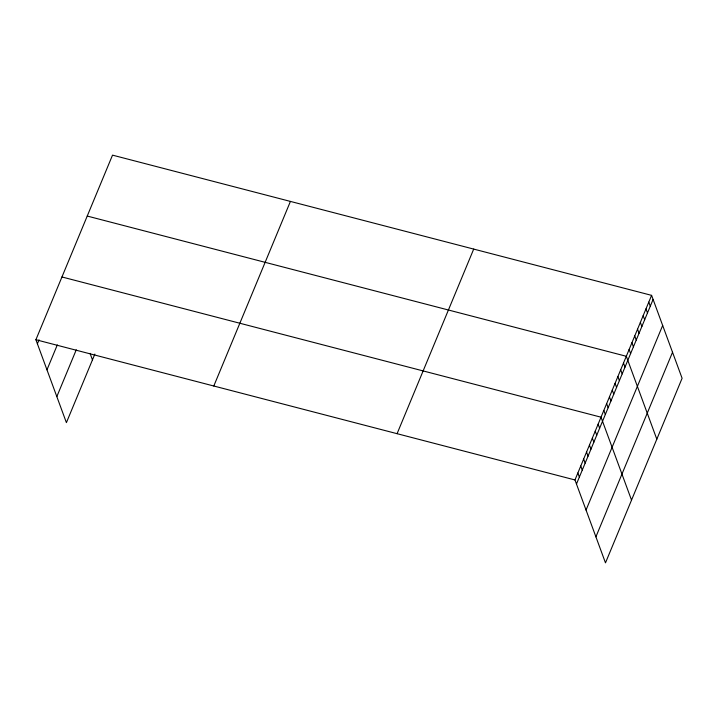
<?xml version="1.0" encoding="UTF-8"?>
<svg xmlns="http://www.w3.org/2000/svg" width="718" height="718" viewBox="0 0 718 718"><rect width="100%" height="100%" fill="white"/><g stroke="black" fill="none" stroke-linecap="round" stroke-linejoin="round"><path stroke-width="1.08" d="M94.866 354.073L66.406 422.642L35.9 339.731L112.52 155.142L651.594 295.358L682.1 378.269L605.48 562.858L574.974 479.956L651.594 295.358M37.399 343.805L39.05 339.82M46.966 369.815L57.305 344.918M56.83 396.623L76.27 349.801M213.793 386.006L290.422 201.417M397.081 433.681L473.7 249.092M576.473 484.031L653.093 299.433M586.041 510.04L662.669 325.451M595.904 536.849L672.533 352.251M87.237 216.055L626.311 356.281L656.817 439.183M61.954 276.969L601.029 417.194L631.526 500.096M35.9 339.731L574.974 479.956M648.785 302.134L650.284 306.2M645.976 308.902L647.474 312.967M643.166 315.669L644.665 319.734M640.357 322.436L641.856 326.51M637.548 329.203L639.047 333.278M634.739 335.97L636.238 340.045M631.93 342.737L633.429 346.812M629.121 349.513L630.619 353.579M623.502 363.048L625.001 367.113M620.693 369.815L622.192 373.89M617.884 376.582L619.383 380.657M615.075 383.349L616.574 387.424M612.266 390.125L613.764 394.191M609.456 396.892L610.955 400.958M606.647 403.66L608.146 407.725M603.838 410.427L605.337 414.501M598.13 424.167L599.629 428.242M595.24 431.141L596.739 435.216M592.341 438.115L593.84 442.189M589.451 445.088L590.941 449.163M586.552 452.062L588.051 456.136M583.662 459.035L585.152 463.11M580.763 466.009L582.262 470.084M577.864 472.982L579.363 477.057M90.064 353.373L92.451 359.88"/></g></svg>
